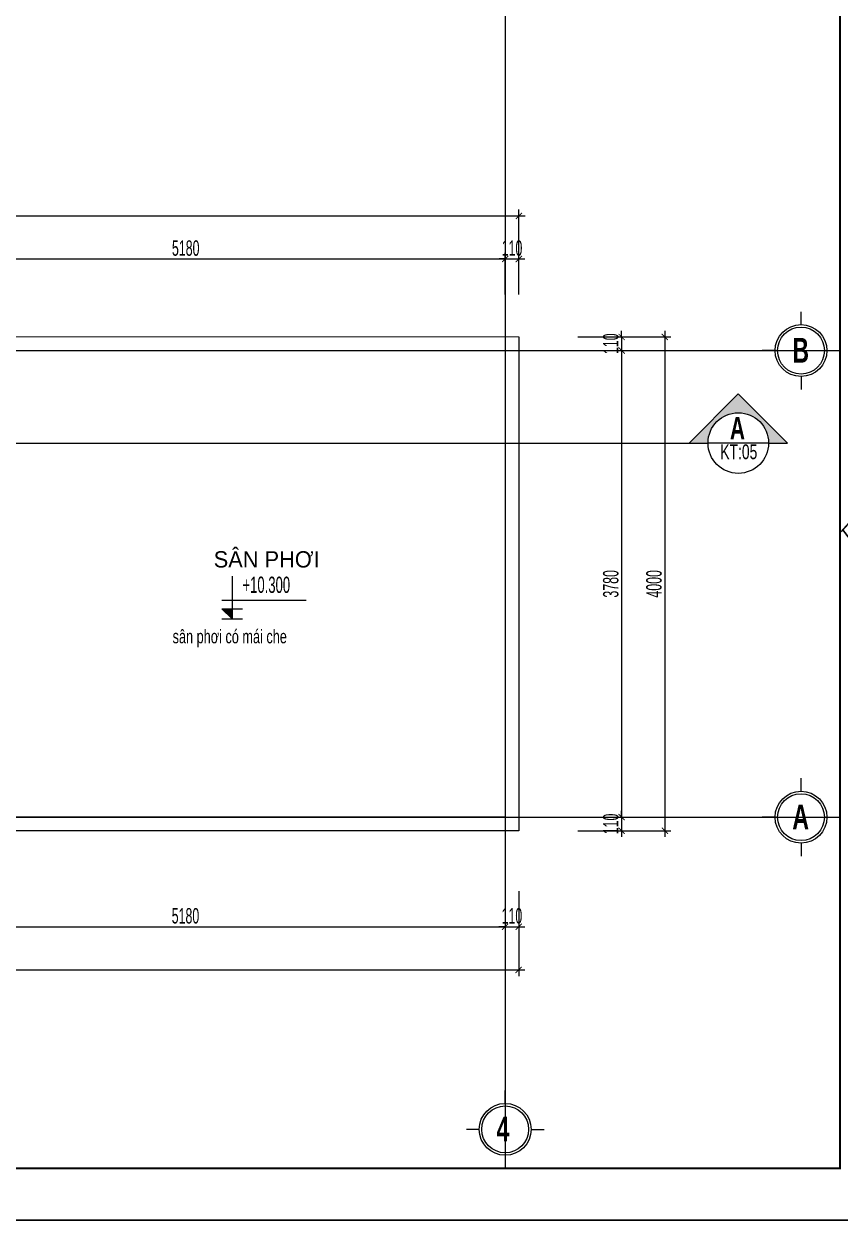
# Model space of a CAD drawing. Header units: millimetres. Extents: x 1336014 to 2939047, y -333549 to -60566.
# Drawn here: x 1378096 to 1384709, y -129429 to -119739 of the extents above; entities that cross this region are included whole.
import ezdxf
from ezdxf.enums import TextEntityAlignment as Align

# ---------------------------------------------------------------- set-up
doc = ezdxf.new("R2010")
doc.units = ezdxf.units.MM
doc.header["$MEASUREMENT"] = 0
doc.linetypes.add('CENTER2', pattern=[1.125, 0.75, -0.125, 0.125, -0.125])
for name, color, linetype, lineweight in [('02.Thay', 145, 'Continuous', 15), ('05.Text', 253, 'Continuous', 18), ('08.Dim', 156, 'Continuous', 15), ('09.Hatch', 250, 'Continuous', 5), ('10.Text', 254, 'Continuous', 18), ('10.truc', 250, 'CENTER2', 20), ('11.Khung bo', 32, 'Continuous', 50), ('12.Khung', 36, 'Continuous', 25), ('DIM', 252, 'Continuous', 20), ('NN_KI HIEU', 22, 'Continuous', 18)]:
    doc.layers.add(name, color=color, linetype=linetype, lineweight=lineweight)
doc.layers.add('text', color=7, linetype='Continuous')
doc.layers.add('Tpl_Bound', color=1, linetype='Continuous', plot=False)
doc.styles.add('AVANTH', font='')
doc.styles.add('AVANTHB', font='')
doc.styles.add('TT5_Text Dim', font='hoatbif.shx', dxfattribs={"width": 0.6})
doc.styles.add('VnAvantH', font='')
doc.styles.get('AVANTH').set_extended_font_data('.VnAvantH')
doc.styles.get('AVANTHB').set_extended_font_data('.VnAvantH', bold=True)
doc.styles.get('VnAvantH').set_extended_font_data('.VnAvantH')
doc.dimstyles.new('TT5_Dim 1-50', dxfattribs={"dimscale": 50, "dimtxt": 2.5, "dimasz": 1, "dimexe": 1, "dimexo": 0.5, "dimgap": 0.5, "dimtad": 1, "dimdec": 0, "dimzin": 0, "dimdsep": 46, "dimtxsty": 'TT5_Text Dim', "dimblk": 'ARCHTICK', "dimcen": 0, "dimdle": 1, "dimclrd": 256, "dimclre": 256, "dimclrt": 1, "dimadec": 0, "dimazin": 0, "dimtfac": 0.015, "dimtdec": 0, "dimtix": 1, "dimtmove": 2, "dimatfit": 3, "dimldrblk": 'DOT', "dimfxl": 1, "dimtolj": 1, "dimtzin": 0, "dimlwd": -1, "dimlwe": -1, "dimarcsym": 1})

# ---------------------------------------------------------------- blocks, each defined once
blk = doc.blocks.new('100')
at = {"layer": '11.Khung bo', "const_width": 26.7}
blk.add_lwpolyline([(1860913, -945240), (1860913, -916940), (1896063, -916940), (1896063, -945240)], close=True, dxfattribs=at)
blk.add_lwpolyline([(1860913, -945240), (1860913, -916940), (1896063, -916940), (1896063, -945240)], close=True, dxfattribs=at)
blk.add_lwpolyline([(1860913, -945240), (1860913, -916940), (1896063, -916940), (1896063, -945240)], close=True, dxfattribs=at)
at = {"layer": '12.Khung'}
blk.add_lwpolyline([(1901579, -945940), (1901579, -916240), (1859580, -916240), (1859580, -945940)], close=True, dxfattribs=at)
blk.add_lwpolyline([(1901579, -945940), (1901579, -916240), (1859580, -916240), (1859580, -945940)], close=True, dxfattribs=at)
blk.add_lwpolyline([(1901579, -945940), (1901579, -916240), (1859580, -916240), (1859580, -945940)], close=True, dxfattribs=at)
at = {"layer": '05.Text', "style": 'VnAvantH'}
blk.add_text('KTS.lª thÕ trinh', height=198, dxfattribs=at).set_placement((1898428, -936733), align=Align.RIGHT)
blk = doc.blocks.new('DANHTRUC')
for p, q in [((980383, -947347), (980383, -947137)), ((979963, -947767), (979753, -947767)), ((980803, -947767), (981013, -947767)), ((980383, -948187), (980383, -948397))]:
    blk.add_line(p, q)
for radius in [420, 380]:
    blk.add_circle((980383, -947767), radius)
blk = doc.blocks.new('_ARCHTICK')
at = {"const_width": 0.15}
blk.add_lwpolyline([(-0.5, -0.5), (0.5, 0.5)], dxfattribs=at)
blk = doc.blocks.new('*D269')
at = {"layer": '08.Dim', "transparency": 16777216}
for p, q in [((1376814.5, -126764.7), (1376814.5, -127102.2)), ((1381994.5, -126764.7), (1381994.5, -127102.2)), ((1376764.5, -127052.2), (1382044.5, -127052.2))]:
    blk.add_line(p, q, dxfattribs=at)
at = {"layer": 'Defpoints', "color": 0, "transparency": 16777216}
for p in [(1376814.5, -126739.7), (1381994.5, -126739.7), (1381994.5, -127052.2)]:
    blk.add_point(p, dxfattribs=at)
at = {"layer": '08.Dim', "transparency": 16777216, "xscale": 50, "yscale": 50, "zscale": 50, "rotation": 180}
blk.add_blockref('_ARCHTICK', (1376814.5, -127052.2), dxfattribs=at)
at = {"layer": '08.Dim', "transparency": 16777216, "xscale": 50, "yscale": 50, "zscale": 50}
blk.add_blockref('_ARCHTICK', (1381994.5, -127052.2), dxfattribs=at)
at = {"layer": '08.Dim', "color": 1, "transparency": 16777216, "insert": (1379404.5, -126964.7), "char_height": 125, "attachment_point": 5, "style": 'TT5_Text Dim'}
blk.add_mtext('\\A1;5180', dxfattribs=at)
blk = doc.blocks.new('_DOT')
blk.add_line((-0.5, 0), (-1, 0))
at = {"const_width": 0.5}
blk.add_lwpolyline([(-0.25, 0, 1), (0.25, 0, 1)], format="xyb", close=True, dxfattribs=at)
blk = doc.blocks.new('*D270')
at = {"layer": '08.Dim', "transparency": 16777216}
for p, q in [((1381994.5, -126764.7), (1381994.5, -127102.2)), ((1382104.5, -126764.7), (1382104.5, -127102.2)), ((1381994.5, -127052.2), (1381944.5, -127052.2)), ((1381994.5, -127052.2), (1382104.5, -127052.2)), ((1382104.5, -127052.2), (1382154.5, -127052.2))]:
    blk.add_line(p, q, dxfattribs=at)
at = {"layer": 'Defpoints', "color": 0, "transparency": 16777216}
for p in [(1381994.5, -126739.7), (1382104.5, -126739.7), (1382104.5, -127052.2)]:
    blk.add_point(p, dxfattribs=at)
at = {"layer": '08.Dim', "transparency": 16777216, "xscale": 50, "yscale": 50, "zscale": 50}
blk.add_blockref('_ARCHTICK', (1381994.5, -127052.2), dxfattribs=at)
at = {"layer": '08.Dim', "transparency": 16777216, "xscale": 50, "yscale": 50, "zscale": 50, "rotation": 180}
blk.add_blockref('_ARCHTICK', (1382104.5, -127052.2), dxfattribs=at)
at = {"layer": '08.Dim', "color": 1, "transparency": 16777216, "insert": (1382049.5, -126964.7), "char_height": 125, "attachment_point": 5, "style": 'TT5_Text Dim'}
blk.add_mtext('\\A1;110', dxfattribs=at)
blk = doc.blocks.new('*D271')
at = {"layer": '08.Dim', "transparency": 16777216}
for p, q in [((1367104.5, -126764.7), (1367104.5, -127452.2)), ((1382104.5, -126764.7), (1382104.5, -127452.2)), ((1367054.5, -127402.2), (1382154.5, -127402.2))]:
    blk.add_line(p, q, dxfattribs=at)
at = {"layer": 'Defpoints', "color": 0, "transparency": 16777216}
for p in [(1367104.5, -126739.7), (1382104.5, -126739.7), (1382104.5, -127402.2)]:
    blk.add_point(p, dxfattribs=at)
at = {"layer": '08.Dim', "transparency": 16777216, "xscale": 50, "yscale": 50, "zscale": 50, "rotation": 180}
blk.add_blockref('_ARCHTICK', (1367104.5, -127402.2), dxfattribs=at)
at = {"layer": '08.Dim', "transparency": 16777216, "xscale": 50, "yscale": 50, "zscale": 50}
blk.add_blockref('_ARCHTICK', (1382104.5, -127402.2), dxfattribs=at)
at = {"layer": '08.Dim', "color": 1, "transparency": 16777216, "insert": (1375104.5, -127314.7), "char_height": 125, "attachment_point": 5, "style": 'TT5_Text Dim'}
blk.add_mtext('\\A1;15000', dxfattribs=at)
blk = doc.blocks.new('*D257')
at = {"layer": '08.Dim', "transparency": 16777216}
for p, q in [((1382584.6, -122274.6), (1382988.6, -122274.6)), ((1382938.6, -122274.6), (1382938.6, -122224.6)), ((1382938.6, -122274.6), (1382938.6, -122384.6)), ((1382584.6, -122384.6), (1382988.6, -122384.6)), ((1382938.6, -122384.6), (1382938.6, -122434.6))]:
    blk.add_line(p, q, dxfattribs=at)
at = {"layer": 'Defpoints', "color": 0, "transparency": 16777216}
for p in [(1382559.6, -122274.6), (1382559.6, -122384.6), (1382938.6, -122384.6)]:
    blk.add_point(p, dxfattribs=at)
at = {"layer": '08.Dim', "transparency": 16777216, "xscale": 50, "yscale": 50, "zscale": 50}
for p, rotation in [((1382938.6, -122274.6), 270), ((1382938.6, -122384.6), 90)]:
    blk.add_blockref('_ARCHTICK', p, dxfattribs=dict(at, rotation=rotation))
at = {"layer": '08.Dim', "color": 1, "transparency": 16777216, "insert": (1382851.1, -122329.6), "char_height": 125, "attachment_point": 5, "rotation": 90, "style": 'TT5_Text Dim'}
blk.add_mtext('\\A1;110', dxfattribs=at)
blk = doc.blocks.new('*D258')
at = {"layer": '08.Dim', "transparency": 16777216}
for p, q in [((1382938.6, -122334.6), (1382938.6, -126214.6)), ((1382584.6, -122384.6), (1382988.6, -122384.6)), ((1382584.6, -126164.6), (1382988.6, -126164.6))]:
    blk.add_line(p, q, dxfattribs=at)
at = {"layer": 'Defpoints', "color": 0, "transparency": 16777216}
for p in [(1382559.6, -122384.6), (1382559.6, -126164.6), (1382938.6, -126164.6)]:
    blk.add_point(p, dxfattribs=at)
at = {"layer": '08.Dim', "transparency": 16777216, "xscale": 50, "yscale": 50, "zscale": 50}
for p, rotation in [((1382938.6, -122384.6), 90), ((1382938.6, -126164.6), 270)]:
    blk.add_blockref('_ARCHTICK', p, dxfattribs=dict(at, rotation=rotation))
at = {"layer": '08.Dim', "color": 1, "transparency": 16777216, "insert": (1382851.1, -124274.6), "char_height": 125, "attachment_point": 5, "rotation": 90, "style": 'TT5_Text Dim'}
blk.add_mtext('\\A1;3780', dxfattribs=at)
blk = doc.blocks.new('*D259')
at = {"layer": '08.Dim', "transparency": 16777216}
for p, q in [((1382938.6, -126164.6), (1382938.6, -126114.6)), ((1382584.6, -126164.6), (1382988.6, -126164.6)), ((1382938.6, -126164.6), (1382938.6, -126274.6)), ((1382584.6, -126274.6), (1382988.6, -126274.6)), ((1382938.6, -126274.6), (1382938.6, -126324.6))]:
    blk.add_line(p, q, dxfattribs=at)
at = {"layer": 'Defpoints', "color": 0, "transparency": 16777216}
for p in [(1382559.6, -126164.6), (1382559.6, -126274.6), (1382938.6, -126274.6)]:
    blk.add_point(p, dxfattribs=at)
at = {"layer": '08.Dim', "transparency": 16777216, "xscale": 50, "yscale": 50, "zscale": 50}
for p, rotation in [((1382938.6, -126164.6), 270), ((1382938.6, -126274.6), 90)]:
    blk.add_blockref('_ARCHTICK', p, dxfattribs=dict(at, rotation=rotation))
at = {"layer": '08.Dim', "color": 1, "transparency": 16777216, "insert": (1382851.1, -126219.6), "char_height": 125, "attachment_point": 5, "rotation": 90, "style": 'TT5_Text Dim'}
blk.add_mtext('\\A1;110', dxfattribs=at)
blk = doc.blocks.new('*D260')
at = {"layer": '08.Dim', "transparency": 16777216}
for p, q in [((1382584.6, -122274.6), (1383338.6, -122274.6)), ((1383288.6, -122224.6), (1383288.6, -126324.6)), ((1382584.6, -126274.6), (1383338.6, -126274.6))]:
    blk.add_line(p, q, dxfattribs=at)
at = {"layer": 'Defpoints', "color": 0, "transparency": 16777216}
for p in [(1382559.6, -122274.6), (1382559.6, -126274.6), (1383288.6, -126274.6)]:
    blk.add_point(p, dxfattribs=at)
at = {"layer": '08.Dim', "transparency": 16777216, "xscale": 50, "yscale": 50, "zscale": 50}
for p, rotation in [((1383288.6, -122274.6), 90), ((1383288.6, -126274.6), 270)]:
    blk.add_blockref('_ARCHTICK', p, dxfattribs=dict(at, rotation=rotation))
at = {"layer": '08.Dim', "color": 1, "transparency": 16777216, "insert": (1383201.1, -124274.6), "char_height": 125, "attachment_point": 5, "rotation": 90, "style": 'TT5_Text Dim'}
blk.add_mtext('\\A1;4000', dxfattribs=at)
blk = doc.blocks.new('*D250')
at = {"layer": '08.Dim', "transparency": 16777216}
for p, q in [((1376816.5, -121930.4), (1376816.5, -121592.9)), ((1381996.5, -121930.4), (1381996.5, -121592.9)), ((1376766.5, -121642.9), (1382046.5, -121642.9))]:
    blk.add_line(p, q, dxfattribs=at)
at = {"layer": 'Defpoints', "color": 0, "transparency": 16777216}
for p in [(1381996.5, -121642.9), (1376816.5, -121955.4), (1381996.5, -121955.4)]:
    blk.add_point(p, dxfattribs=at)
at = {"layer": '08.Dim', "transparency": 16777216, "xscale": 50, "yscale": 50, "zscale": 50, "rotation": 180}
blk.add_blockref('_ARCHTICK', (1376816.5, -121642.9), dxfattribs=at)
at = {"layer": '08.Dim', "transparency": 16777216, "xscale": 50, "yscale": 50, "zscale": 50}
blk.add_blockref('_ARCHTICK', (1381996.5, -121642.9), dxfattribs=at)
at = {"layer": '08.Dim', "color": 1, "transparency": 16777216, "insert": (1379406.5, -121555.4), "char_height": 125, "attachment_point": 5, "style": 'TT5_Text Dim'}
blk.add_mtext('\\A1;5180', dxfattribs=at)
blk = doc.blocks.new('*D252')
at = {"layer": '08.Dim', "transparency": 16777216}
for p, q in [((1381995.5, -121930.4), (1381995.5, -121592.9)), ((1382105.5, -121930.4), (1382105.5, -121592.9)), ((1381995.5, -121642.9), (1381945.5, -121642.9)), ((1381995.5, -121642.9), (1382105.5, -121642.9)), ((1382105.5, -121642.9), (1382155.5, -121642.9))]:
    blk.add_line(p, q, dxfattribs=at)
at = {"layer": 'Defpoints', "color": 0, "transparency": 16777216}
for p in [(1382105.5, -121642.9), (1381995.5, -121955.4), (1382105.5, -121955.4)]:
    blk.add_point(p, dxfattribs=at)
at = {"layer": '08.Dim', "transparency": 16777216, "xscale": 50, "yscale": 50, "zscale": 50}
blk.add_blockref('_ARCHTICK', (1381995.5, -121642.9), dxfattribs=at)
at = {"layer": '08.Dim', "transparency": 16777216, "xscale": 50, "yscale": 50, "zscale": 50, "rotation": 180}
blk.add_blockref('_ARCHTICK', (1382105.5, -121642.9), dxfattribs=at)
at = {"layer": '08.Dim', "color": 1, "transparency": 16777216, "insert": (1382050.5, -121555.4), "char_height": 125, "attachment_point": 5, "style": 'TT5_Text Dim'}
blk.add_mtext('\\A1;110', dxfattribs=at)
blk = doc.blocks.new('*D253')
at = {"layer": '08.Dim', "transparency": 16777216}
for p, q in [((1367056.5, -121292.9), (1382156.5, -121292.9)), ((1367106.5, -121930.4), (1367106.5, -121242.9)), ((1382106.5, -121930.4), (1382106.5, -121242.9))]:
    blk.add_line(p, q, dxfattribs=at)
at = {"layer": 'Defpoints', "color": 0, "transparency": 16777216}
for p in [(1382106.5, -121292.9), (1367106.5, -121955.4), (1382106.5, -121955.4)]:
    blk.add_point(p, dxfattribs=at)
at = {"layer": '08.Dim', "transparency": 16777216, "xscale": 50, "yscale": 50, "zscale": 50, "rotation": 180}
blk.add_blockref('_ARCHTICK', (1367106.5, -121292.9), dxfattribs=at)
at = {"layer": '08.Dim', "transparency": 16777216, "xscale": 50, "yscale": 50, "zscale": 50}
blk.add_blockref('_ARCHTICK', (1382106.5, -121292.9), dxfattribs=at)
at = {"layer": '08.Dim', "color": 1, "transparency": 16777216, "insert": (1375306.5, -121205.4), "char_height": 125, "attachment_point": 5, "style": 'TT5_Text Dim'}
blk.add_mtext('\\A1;15000', dxfattribs=at)
blk = doc.blocks.new('A$C4E7C6F34')
at = {"layer": 'DIM'}
blk.add_hatch(color=256, dxfattribs=at).paths.add_polyline_path([(-38, 0), (-38, 138), (-178, 138)])
for p, q in [((-38, 576), (-38, 0)), ((964, 248), (-178, 248)), ((-178, 138), (101, 138)), ((-178, 138), (-38, 0)), ((-178, 0), (101, 0))]:
    blk.add_line(p, q, dxfattribs=at)
at = {"layer": 'text', "style": 'TT5_Text Dim', "flags": 8}
blk.add_attdef('%%P0.000', text='', height=220, dxfattribs=at).set_placement((102, 461), align=Align.MIDDLE_LEFT)

msp = doc.modelspace()

# ---------------------------------------------------------------- hatches: boundary and pattern name
at = {"layer": '09.Hatch'}
msp.add_hatch(color=256, dxfattribs=at).paths.add_polyline_path([(1384129.5, -123133.9), (1384283.2, -123133.9), (1383884, -122734.7), (1383484.8, -123133.9), (1383638.5, -123133.9, -0.414214), (1383884, -122888.4, -0.414214)])

# ---------------------------------------------------------------- linework, layer by layer
at = {"layer": '02.Thay'}
for p, q in [((1383884, -122734.7), (1383484.8, -123133.9)), ((1383884, -122734.7), (1384283.2, -123133.9)), ((1383484.8, -123133.9), (1383638.5, -123133.9)), ((1384129.5, -123133.9), (1383638.5, -123133.9)), ((1384129.5, -123133.9), (1384283.2, -123133.9))]:
    msp.add_line(p, q, dxfattribs=at)
for points in [[(1376814.5, -122271.9), (1382105.5, -122274.6), (1382105.5, -126274.6), (1376924.5, -126274.6)], [(1376924.5, -122381.9), (1381995.5, -122384.5), (1381995.5, -126164.6), (1376924.5, -126164.6)]]:
    msp.add_lwpolyline(points, dxfattribs=at)
msp.add_circle((1383884, -123133.9), 245.5, dxfattribs=at)
at = {"layer": '10.truc'}
for p, q in [((1381995.5, -112028.8), (1381995.5, -129008.6)), ((1363917.5, -122384.6), (1384707.3, -122384.6)), ((1363917.5, -126164.6), (1384707.3, -126164.6))]:
    msp.add_line(p, q, dxfattribs=at)
at = {"layer": 'NN_KI HIEU', "ltscale": 2}
msp.add_line((1364415.9, -123133.9), (1383484.8, -123133.9), dxfattribs=at)
at = {"layer": 'Tpl_Bound', "color": 1}
msp.add_lwpolyline([(1362817.5, -129428.6), (1362817.5, -111608.8), (1388017.3, -111608.8), (1388017.3, -129428.6)], close=True, dxfattribs=at)

# ---------------------------------------------------------------- block references
at = {"layer": '05.Text'}
for name, p, xscale, yscale, zscale in [('100', (247069.7, 438135.3), 0.6, 0.6, 0.6), ('DANHTRUC', (894200.6, 351498.7), 0.5, 0.5, 0.5), ('DANHTRUC', (894200.6, 347718.7), 0.5, 0.5, 0.5), ('DANHTRUC', (891803.8, 345189.7), 0.5, 0.5, 0.5)]:
    msp.add_blockref(name, p, dxfattribs=dict(at, xscale=xscale, yscale=yscale, zscale=zscale))
at = {"layer": '08.Dim'}
ref = msp.add_blockref('A$C4E7C6F34', (1379805.1, -124559), dxfattribs=dict(at, xscale=0.6, yscale=0.6, zscale=0.6))
ref.add_attrib('%%P0.000', '+10.300', dxfattribs={"layer": 'text', "height": 132, "style": 'TT5_Text Dim', "width": 0.6, "flags": 8}).set_placement((1379866.6, -124282.2), align=Align.MIDDLE_LEFT)

# ---------------------------------------------------------------- texts
at = {"layer": '05.Text', "width": 0.7}
for s, height, style, p in [('B', 200, 'AVANTHB', (1384321.5, -122482.3)), ('s©n ph¬i cã m¸i che', 110, 'TT5_Text Dim', (1379300.3, -124756.3)), ('A', 200, 'AVANTHB', (1384321.5, -126262.3)), ('4', 200, 'AVANTHB', (1381924.7, -128791.3))]:
    msp.add_text(s, height=height, dxfattribs=dict(at, style=style)).set_placement(p)
for s, height, style, p in [('a', 180, 'AVANTHB', (1383877.2, -123013.6)), ('KT:05', 120, 'AVANTH', (1383888.1, -123204.7))]:
    msp.add_text(s, height=height, dxfattribs=dict(at, style=style)).set_placement(p, align=Align.MIDDLE_CENTER)
at = {"layer": '10.Text', "color": 4, "style": 'AVANTH'}
msp.add_text('s©n ph¬i', height=132, dxfattribs=at).set_placement((1379633.3, -124142.1))

# ---------------------------------------------------------------- dimensions: what is measured, and where the dimension line sits
at = {"layer": '08.Dim'}
for base, p1, p2, picture, middle in [((1382106.5, -121292.9), (1367106.5, -121955.4), (1382106.5, -121955.4), '*D253', (1375306.5, -121205.4)), ((1382104.5, -127402.2), (1367104.5, -126739.7), (1382104.5, -126739.7), '*D271', (1375104.5, -127314.7))]:
    dim = msp.add_linear_dim(base=base, p1=p1, p2=p2, dimstyle='TT5_Dim 1-50', dxfattribs=at)
    dim.commit()
    dim.dimension.update_dxf_attribs({"geometry": picture, "text_midpoint": middle, "dimtype": 160})
for base, p1, p2, picture, middle in [((1381996.5, -121642.9), (1376816.5, -121955.4), (1381996.5, -121955.4), '*D250', (1379406.5, -121555.4)), ((1382105.5, -121642.9), (1381995.5, -121955.4), (1382105.5, -121955.4), '*D252', (1382050.5, -121555.4)), ((1381994.5, -127052.2), (1376814.5, -126739.7), (1381994.5, -126739.7), '*D269', (1379404.5, -126964.7)), ((1382104.5, -127052.2), (1381994.5, -126739.7), (1382104.5, -126739.7), '*D270', (1382049.5, -126964.7))]:
    dim = msp.add_linear_dim(base=base, p1=p1, p2=p2, dimstyle='TT5_Dim 1-50', dxfattribs=at)
    dim.commit()
    dim.dimension.update_dxf_attribs({"geometry": picture, "text_midpoint": middle})
for base, p1, p2, picture, middle in [((1382938.6, -122384.6), (1382559.6, -122274.6), (1382559.6, -122384.6), '*D257', (1382851.1, -122329.6)), ((1383288.6, -126274.6), (1382559.6, -122274.6), (1382559.6, -126274.6), '*D260', (1383201.1, -124274.6)), ((1382938.6, -126164.6), (1382559.6, -122384.6), (1382559.6, -126164.6), '*D258', (1382851.1, -124274.6)), ((1382938.6, -126274.6), (1382559.6, -126164.6), (1382559.6, -126274.6), '*D259', (1382851.1, -126219.6))]:
    dim = msp.add_linear_dim(base=base, p1=p1, p2=p2, angle=90, dimstyle='TT5_Dim 1-50', dxfattribs=at)
    dim.commit()
    dim.dimension.update_dxf_attribs({"geometry": picture, "text_midpoint": middle})

doc.saveas('drawing.dxf')
